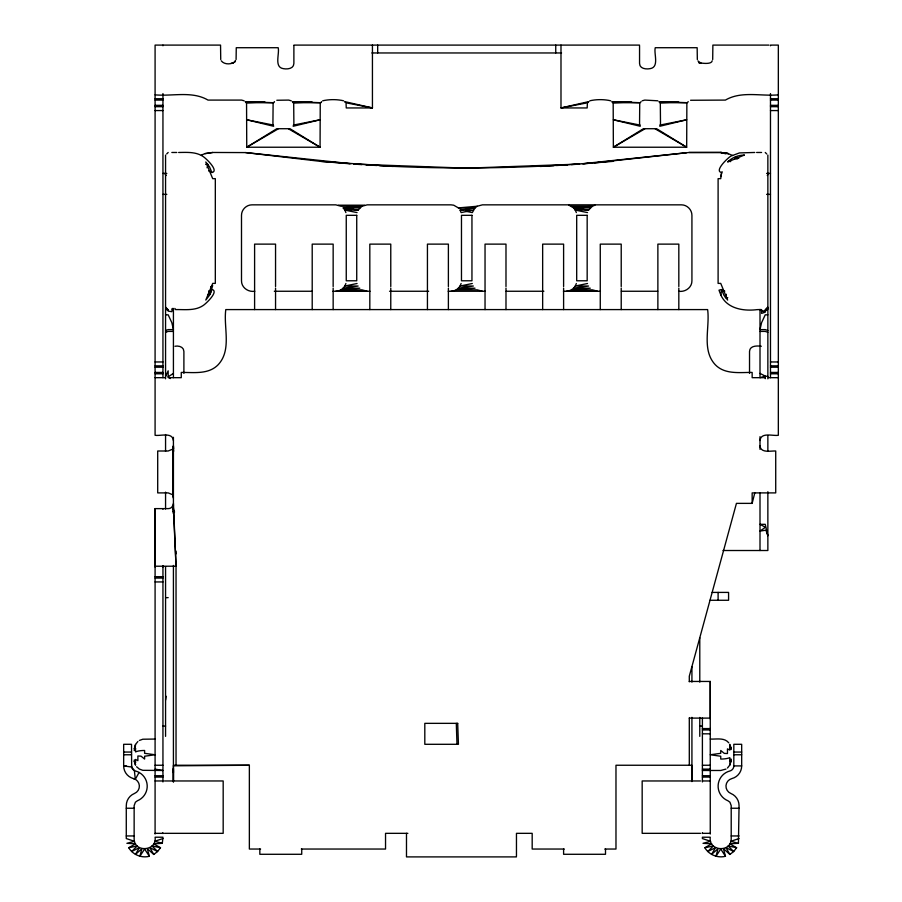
<?xml version="1.0" encoding="UTF-8"?>
<svg xmlns="http://www.w3.org/2000/svg" width="902" height="902" viewBox="0 0 902 902"><rect width="100%" height="100%" fill="white"/><g stroke="black" fill="none" stroke-linecap="round" stroke-linejoin="round"><path stroke-width="1.35" d="M689.297 681.45L710.257 681.45L710.257 718.905M691.924 767.478L691.924 781.504L691.924 717.338M691.924 781.414L691.969 766.463L691.924 773.025L691.969 768.628M691.924 780.331L691.969 771.469M691.924 771.311L691.969 766.463M173.41 781.031L173.421 765.821L249.358 765.246L249.358 849.041L260.588 849.041M155.088 567.02L155.088 508.615L168.178 508.615A5.243 5.243 0 0 0 171.887 507.082L173.24 504.725L176.037 566.219L176.037 765.246M173.41 781.391L173.421 768.312M172.305 309.589L172.361 308.416L171.842 311.675L168.178 311.122L168.178 309.769L165.562 307.244L168.178 310.288L165.562 309.273M165.562 700.11L166.137 696.276M162.946 567.02L163.003 566.287M236.087 59.555L236.268 47.716L278.166 47.716C279.767 53.613 273.813 67.278 283.397 68.665C287.388 69.42 293.86 68.766 293.883 63.433L293.883 45.72M133.485 778.584L135.3 779.317L134.375 770.579L131.647 767.05L131.523 744.297L123.664 744.297L123.664 765.911A13.09 13.09 0 0 0 133.485 778.584A7.859 7.859 0 0 1 134.466 793.478A13.09 13.09 0 0 0 126.28 805.621L126.28 838.567L134.488 841.284L126.9 843.314L135.537 843.81L128.738 847.733C132.831 854.735 141.513 858.332 149.36 856.28L147.319 848.692L153.78 854.442L157.568 851.533L160.488 847.733L153.678 843.81L162.315 843.314L162.946 837.214L155.088 837.214C157.185 851.375 133.744 852.92 134.139 838.567L134.139 805.621L135.413 802.194L137.408 800.762A15.717 15.717 0 0 0 135.447 770.984A5.243 5.243 0 0 1 131.523 765.911M273.103 103.978L272.923 123.664L273.633 126.28L246.742 119.774L273.103 125.017M293.702 125.017L320.063 119.774L293.173 126.28L293.883 123.664L293.702 103.978M320.244 103.978L320.063 147.229L246.742 147.229L246.562 103.978M587.349 103.978L587.168 107.947L560.988 107.947L560.988 45.1M639.721 103.978L639.552 123.664L640.251 126.28L613.36 119.774L639.721 125.017M660.32 125.017L686.681 119.774L659.79 126.28L660.501 123.664L660.32 103.978M686.862 103.978L686.681 147.229L613.36 147.229L613.18 103.978M712.693 59.555L712.873 45.1L768.944 45.1M760.003 440.526C760.961 431.832 772.991 436.241 778.336 435.283L778.336 45.1L770.477 45.1L770.477 45.754M738.434 843.314L739.054 805.621A13.09 13.09 0 0 0 730.879 793.478A7.859 7.859 0 0 1 731.86 778.584A13.09 13.09 0 0 0 741.681 765.911L741.681 744.297L733.822 744.297L733.822 765.911A5.243 5.243 0 0 1 729.887 770.984A15.717 15.717 0 0 0 727.925 800.762L729.932 802.194L731.206 805.621L731.206 838.567C731.601 852.92 708.149 851.375 710.257 837.214L702.399 837.214L702.399 838.567L710.607 841.284L703.019 843.314L711.655 843.81L704.857 847.733C708.938 854.735 717.631 858.332 725.467 856.28L723.438 848.692L729.887 854.442L733.687 851.533L736.607 847.733L729.797 843.81L738.434 843.314L730.846 841.284L739.054 838.567M757.477 309.589C743.992 311.37 727.215 308.958 720.856 295.078L721.555 289.869L724.813 291.166M689.297 681.777L689.297 676.207L736.438 503.372L752.155 503.372L754.771 492.898M135.537 744.477L134.297 750.52L135.537 748.457L134.297 748.773L135.537 744.477L137.882 741.512M730.113 762.517L731.037 759.022L729.797 761.085L731.037 760.769L729.797 765.065L727.463 768.03M207.065 167.783L207.99 164.412L205.656 164.389M726.358 294.277L725.433 297.649L727.767 297.671M208.001 294.39L210.29 293.939L212.669 285.584L210.696 286.825M720.754 176.476L722.119 171.696M735.096 158.853L735.761 156.61L738.749 158.436M729.797 765.065L731.037 760.769M345.894 283.499C344.677 287.964 340.404 291.233 335.781 291.256M461.114 283.499C459.896 287.964 455.634 291.233 451 291.256M576.344 283.499C575.115 287.964 570.853 291.233 566.219 291.256M134.297 748.773L135.537 745.864M165.562 376.472L168.178 370.823L168.178 376.833L170.275 378.558M761.581 152.472L756.631 152.472M135.3 779.317L139.088 772.428M235.467 60.964L234.734 61.9L235.467 60.964C232.175 64.809 224.373 64.933 221.261 60.817M767.275 175.507L768.639 173.421M273.633 102.715L245.209 101.622L246.043 102.715L273.633 102.715L274.467 101.622M320.762 102.715L292.338 101.622L293.173 102.715L320.762 102.715L321.597 101.622M254.77 291.256C248.332 292.349 241.386 287.637 241.499 280.781L241.499 215.319C241.465 209.715 246.37 204.81 251.974 204.844L335.781 204.844L341.012 206.242L361.961 206.242L343.188 207.911L344.846 210.076L358.128 210.076L361.961 206.242L367.204 204.844L451 204.844L453.706 205.194L458.408 207.911L475.016 207.911L477.192 206.242L482.423 204.844L681.45 204.844C687.053 204.81 691.958 209.715 691.924 215.319L691.924 280.781C692.037 287.637 685.092 292.349 678.654 291.256M640.251 102.715L611.827 101.622L612.661 102.715L640.251 102.715L641.085 101.622M568.937 205.194L573.627 207.911L575.296 210.076L588.578 210.076L592.411 206.242L594.937 205.194M712.174 60.817C711.148 66.274 692.465 61.065 701.046 63.253L697.956 60.964M687.38 102.715L658.967 101.622L659.79 102.715L687.38 102.715L688.215 101.622M166.667 153.971L168.178 152.472M171.887 449.467L168.178 451L157.703 451L157.703 492.898L168.178 492.898L171.887 494.431M730.507 156.384C727.531 158.166 713.967 171.098 721.532 172.553L720.732 178.652L718.105 178.652L718.105 283.397L720.732 283.397L727.632 300.073L723.889 295.191L721.532 289.497L718.995 290.185L720.856 295.078M767.861 309.273L765.246 311.122L761.581 310.953L765.246 312.205L761.581 313.389L761.581 309.589L757.804 309.589M168.178 376.833L173.421 373.372M278.166 128.896L246.742 147.229L276.813 128.715L289.993 128.715L320.063 147.229L288.64 128.896M644.783 128.896L613.36 147.229L643.43 128.715L656.611 128.715L686.681 147.229L655.258 128.896M731.206 155.978L739.482 152.912L754.771 152.472M139.37 740.463L142.787 739.223L155.088 739.054M725.963 769.079L720.732 770.477L702.399 770.477M232.389 63.253L233.652 62.734L231.025 63.433M322.679 100.799C329.253 99.254 337.066 99.254 343.628 100.799M589.795 100.799C596.357 99.254 604.171 99.254 610.744 100.799M642.168 100.799L644.783 100.088L657.874 100.799M201.338 155.065L204.991 153.622L212.703 152.472L245.66 152.585L350.979 163.724M165.562 330.527L168.178 329.613L173.421 329.613L171.842 322.679L168.178 314.832L165.562 314.832M165.562 332.308L168.178 331.406L173.421 331.406M162.946 838.567L154.727 841.284L162.315 843.314M128.738 847.733L137.205 845.975L131.647 851.533L139.37 847.643L135.447 854.442L141.896 848.692L139.866 856.28L144.613 849.041L149.36 856.28M704.857 847.733L713.324 845.975L707.766 851.533L715.489 847.643L711.565 854.442L718.015 848.692L715.985 856.28L720.732 849.041L725.467 856.28M357.079 283.499L344.846 286.024L358.128 286.024L343.188 288.189L359.797 288.189L341.012 289.858L361.961 289.858L367.204 291.256M472.31 283.499L460.076 286.024L473.358 286.024L458.408 288.189L475.016 288.189L456.243 289.858L477.192 289.858L482.423 291.256M587.529 283.499L575.296 286.024L588.578 286.024L573.627 288.189L590.246 288.189L571.462 289.858L592.411 289.858L597.643 291.256M204.991 153.622L212.703 152.472M345.894 212.601L344.846 210.076L352.998 208.892M460.076 210.076L473.358 210.076L461.114 212.601L460.076 210.076L475.016 207.911L472.31 212.601L465.511 211.203M576.344 212.601L575.296 210.076L583.447 208.892M276.813 100.269L288.64 100.088L291.256 100.799M690.571 100.269L725.411 100.088C741.433 90.73 760.893 96.458 778.336 94.857M594.542 162.867L688.981 152.494L720.732 152.472L728.433 153.622L720.732 152.472L688.981 152.494M582.455 163.724L686.546 152.72M458.408 207.911L477.192 206.242M588.578 210.076L573.627 207.911L580.336 207.313M584.361 206.953L592.411 206.242L571.462 206.242L590.246 207.911L573.627 207.911M583.684 163.758L591.825 163.082M379.629 165.664C457.585 169.926 535.777 168.099 613.54 161.3M540.208 166.464L553.794 165.664M556.511 165.506L567.392 164.863M571.462 164.626L579.614 164.085L466.717 168.178L353.81 164.085L361.961 164.626M246.043 102.715L264.985 101.994M293.173 102.715L312.126 101.994M612.661 102.715L631.603 101.994M659.79 102.715L678.744 101.994M162.946 726.087L165.562 726.076M293.883 45.1L639.552 45.1M371.872 52.959L561.551 52.959M155.088 94.857C172.53 96.458 191.991 90.73 208.012 100.088L241.499 100.088L244.126 100.799M155.088 98.735L162.946 98.735M770.477 98.735L778.336 98.735M155.088 100.088L162.946 100.088M770.477 100.088L778.336 100.088M155.088 105.331L162.946 105.331M770.477 105.331L778.336 105.331M155.088 106.684L162.946 106.684M770.477 106.684L778.336 106.684M155.088 110.563L162.946 110.563M770.477 110.563L778.336 110.563M171.842 152.472L176.792 152.472M178.652 152.472C186.827 152.415 195.734 151.637 202.916 156.384C205.893 158.166 219.468 171.098 211.891 172.553L209.535 166.87L205.791 161.988L212.703 178.652L215.319 178.652L215.319 283.397L212.703 283.397L205.791 300.073L209.535 295.191L211.891 289.497C219.468 290.951 205.893 303.884 202.916 305.665C194.922 310.931 184.955 309.42 175.946 309.589M162.946 173.421L166.825 173.421M766.599 173.421L770.477 173.421M162.946 194.37L166.825 194.37M766.599 194.37L770.477 194.37M338.487 205.194L364.487 205.194M359.797 207.911L343.188 207.911L358.128 210.076M338.487 290.906L364.487 290.906M568.937 290.906L594.937 290.906M274.321 291.256L312.036 291.256M332.985 291.256L369.989 291.256M389.551 291.256L428.653 291.256M448.204 291.256L485.22 291.256M506.169 291.256L543.872 291.256M563.434 291.256L600.439 291.256M621.388 291.256L657.705 291.256M767.861 314.832L765.246 314.832L761.581 322.679L760.003 329.613L765.246 329.613L767.861 330.527M760.003 331.406L765.246 331.406L767.861 332.308M174.954 346.255C178.675 345.443 183.929 346.909 183.895 351.487L183.895 373.349M761.322 346.255C757.139 345.669 749.641 345.522 749.528 351.487L749.528 373.349M155.088 361.961L162.946 361.961M770.477 361.961L778.336 361.961M155.088 365.851L162.946 365.851M770.477 365.851L778.336 365.851M155.088 367.204L162.946 367.204M770.477 367.204L778.336 367.204M155.088 372.436L162.946 372.436M770.477 372.436L778.336 372.436M155.088 373.789L162.946 373.789M770.477 373.789L778.336 373.789M155.088 377.679L164.795 377.679M168.178 377.679L181.268 377.679L181.268 372.436C193.716 372.323 208.475 374.691 218.126 364.769C232.006 349.92 223.346 327.516 225.793 309.589L707.63 309.589C710.077 327.516 701.418 349.92 715.309 364.769C724.949 374.691 739.708 372.323 752.155 372.436L752.155 377.679L765.246 377.679M768.639 377.679L778.336 377.679M722.987 550.513L767.861 550.513L767.861 491.725M155.933 566.219L176.037 566.219L173.421 503.372M155.088 576.694L162.946 576.694M155.088 578.058L162.946 578.058M155.088 581.937L162.946 581.937M712.152 592.411L728.579 592.411L728.579 600.27L710.009 600.27M165.562 597.643L168.178 597.643M689.297 718.105L709.4 718.105M702.399 728.579L710.257 728.579M702.399 729.943L710.257 729.943M702.399 733.822L710.257 733.822M710.257 739.054C716.323 739.414 724.272 737.284 728.748 742.797M123.664 752.054L131.523 752.054M733.822 752.054L741.681 752.054M123.664 754.771L131.523 754.771M733.822 754.771L741.681 754.771M155.088 765.246L162.946 765.246M173.421 765.246L249.358 765.246M691.924 765.246L615.976 765.246L615.976 849.041L604.802 849.041M702.399 765.246L710.257 765.246M126.28 765.911L123.664 765.911L131.647 767.05M733.822 765.911L741.681 765.911M702.399 769.124L710.257 769.124M155.088 775.72L162.946 775.72M702.399 775.72L710.257 775.72M155.088 777.073L162.946 777.073M702.399 777.073L710.257 777.073M155.088 780.963L162.946 780.963M164.48 780.963L223.177 780.963L223.177 833.335L164.48 833.335M700.55 780.963L642.168 780.963L642.168 833.335L700.55 833.335M702.399 780.963L710.257 780.963M126.28 808.237L134.139 808.237M731.206 808.237L739.054 808.237M155.088 833.335L162.946 833.335M407.873 833.335L385.537 833.335L385.537 849.041L301.302 849.041M702.399 833.335L710.257 833.335M126.28 835.951L134.139 835.951M731.206 835.951L739.054 835.951M564.302 849.041L532.18 849.041L532.18 833.335L516.463 833.335L516.463 856.28M516.463 856.9L406.486 856.9L406.486 833.335M699.783 726.076L702.399 726.087M366.043 164.863L376.912 165.506M245.66 152.585L319.894 161.3L393.216 166.464M319.894 161.3L349.739 163.758M767.861 376.472L765.246 376.123L760.003 373.372M155.088 769.124L162.946 770.477L142.787 770.319L139.37 769.079L136.585 766.745M728.365 161.187L730.665 161.593M575.296 210.076L587.529 212.601M344.846 210.076L357.079 212.601M736.607 847.733L728.139 845.975L733.687 851.533L725.963 847.643L729.887 854.442M160.488 847.733L152.021 845.975L157.568 851.533L149.845 847.643L153.78 854.442M725.963 153.87L720.732 152.472L727.508 153.363L732.559 155.448M208.61 170.895L211.869 172.181M729.797 761.085L729.797 757.635A10.474 2.864 0 0 1 720.732 759.067L720.732 756.226L710.257 754.771L720.732 753.317L720.732 750.475L724.306 753.384L727.463 753.542L727.463 748.863L729.797 750.103L729.797 747.025L731.037 748.186L729.797 744.297M135.537 765.246L134.297 761.356L135.537 762.506L135.537 759.439L137.882 760.679L137.882 755.989L141.028 756.158L144.613 759.067L144.613 756.226L155.088 754.771L144.613 753.317L144.613 750.475A10.474 2.864 0 0 0 135.537 751.907L135.537 748.457M765.246 152.472L766.756 153.971M736.979 159.192L735.457 157.004A26.192 26.192 0 0 1 737.486 158.538M174.864 308.416L175.619 309.589M164.795 173.421L166.148 175.507M172.553 508.311L174.571 512.009M729.797 747.025L731.037 749.551L729.797 745.007L731.037 748.186M135.537 762.506L134.297 759.98L135.537 764.535L134.297 761.356M208.757 290.794L210.29 293.939M173.421 498.141L172.71 495.514L172.71 448.384L173.421 445.757L173.691 448.519M172.665 769.417L173.421 771.864L173.376 769.53M173.297 308.416L173.624 309.589M172.846 511.062L173.477 513.712M172.868 770.5L173.421 772.788L173.376 772.135M760.003 445.757C760.566 453.458 770.883 450.718 775.72 451L775.72 492.898L752.155 492.898L752.155 503.372M697.336 59.555L697.156 47.716L655.258 47.716C653.657 53.613 659.61 67.278 650.026 68.665C646.035 69.42 639.563 68.766 639.552 63.433L639.552 45.72M346.075 103.978L346.255 107.947L372.436 107.947L372.436 45.1M220.731 59.555L220.55 45.1L155.088 45.1L155.088 435.283C160.432 436.241 172.462 431.832 173.421 440.526M173.669 451.259L173.24 447.121L173.24 496.776M456.299 723.348L456.987 744.297M770.477 93.571L770.477 377.679M767.861 155.088L767.861 378.817M767.861 435.734L767.861 451.338M765.246 378.671L765.246 376.123L760.003 377.679L760.003 309.442M760.003 436.692L760.003 449.343M760.003 492.898L760.003 550.513M718.105 592.411L718.105 600.27M710.257 681.45L710.257 834.034M702.399 718.127L702.399 781.944M702.399 832.625L702.399 833.516M699.783 637.804L699.783 682.115M699.783 717.451L699.783 736.359M691.924 666.612L691.924 682.104M689.297 717.947L689.297 765.246M678.823 286.543L678.823 244.126L657.874 244.126L657.874 309.589M678.823 288.121L678.823 309.589M621.219 286.543L621.219 244.126L600.27 244.126L600.27 309.589M621.219 288.121L621.219 309.589M605.501 849.041L605.501 854.284L563.603 854.284L563.603 849.041M563.603 286.543L563.603 244.126L542.654 244.126L542.654 309.589M563.603 288.121L563.603 309.589M555.745 45.1L555.745 52.959M505.988 286.543L505.988 244.126L485.039 244.126L485.039 309.589M505.988 288.121L505.988 309.589M448.384 286.543L448.384 244.126L427.435 244.126L427.435 309.589M448.384 288.121L448.384 309.589M390.769 286.543L390.769 244.126L369.82 244.126L369.82 309.589M390.769 288.121L390.769 309.589M377.679 45.1L377.679 52.959M333.154 286.543L333.154 244.126L312.205 244.126L312.205 309.589M333.154 288.121L333.154 309.589M301.73 849.041L301.73 854.284L259.832 854.284L259.832 849.041M275.55 286.543L275.55 244.126L254.601 244.126L254.601 309.589M275.55 288.121L275.55 309.589M176.037 551.088L176.037 553.907M173.421 309.442L173.421 377.679M173.421 437.301L173.421 506.304M173.421 508.751L173.421 511.558M173.421 565.441L173.421 782.226M165.562 155.088L165.562 378.817M165.562 434.527L165.562 451.383M165.562 492.142L165.562 509.021M165.562 566.614L165.562 736.359M162.946 45.1L162.946 45.754M162.946 93.571L162.946 377.679M162.946 508.615L162.946 509.269M162.946 565.599L162.946 781.944M162.946 832.625L162.946 833.516M155.088 508.615L155.088 834.034M588.702 101.622L587.878 102.715L560.988 107.947L588.702 101.622M767.861 308.022L765.246 311.122L765.246 309.769L767.861 307.244L765.246 310.288L767.861 308.022M765.415 527.264L760.003 531.098L765.911 530.184L767.861 535.743L765.246 524.321L760.003 524.321L765.415 527.264M744.297 155.088L727.632 161.988A23.565 23.565 0 0 1 744.297 155.088M356.73 215.319L346.255 215.319L346.255 280.781L356.73 280.781L356.73 215.319M471.949 215.319L461.474 215.319L461.474 280.781L471.949 280.781L471.949 215.319M587.168 215.319L576.694 215.319L576.694 280.781L587.168 280.781L587.168 215.319M457.697 723.348L424.808 723.348L424.808 744.297L458.43 744.297L457.697 723.348M372.436 107.947L345.545 102.715L344.722 101.622L372.436 107.947"/></g></svg>
